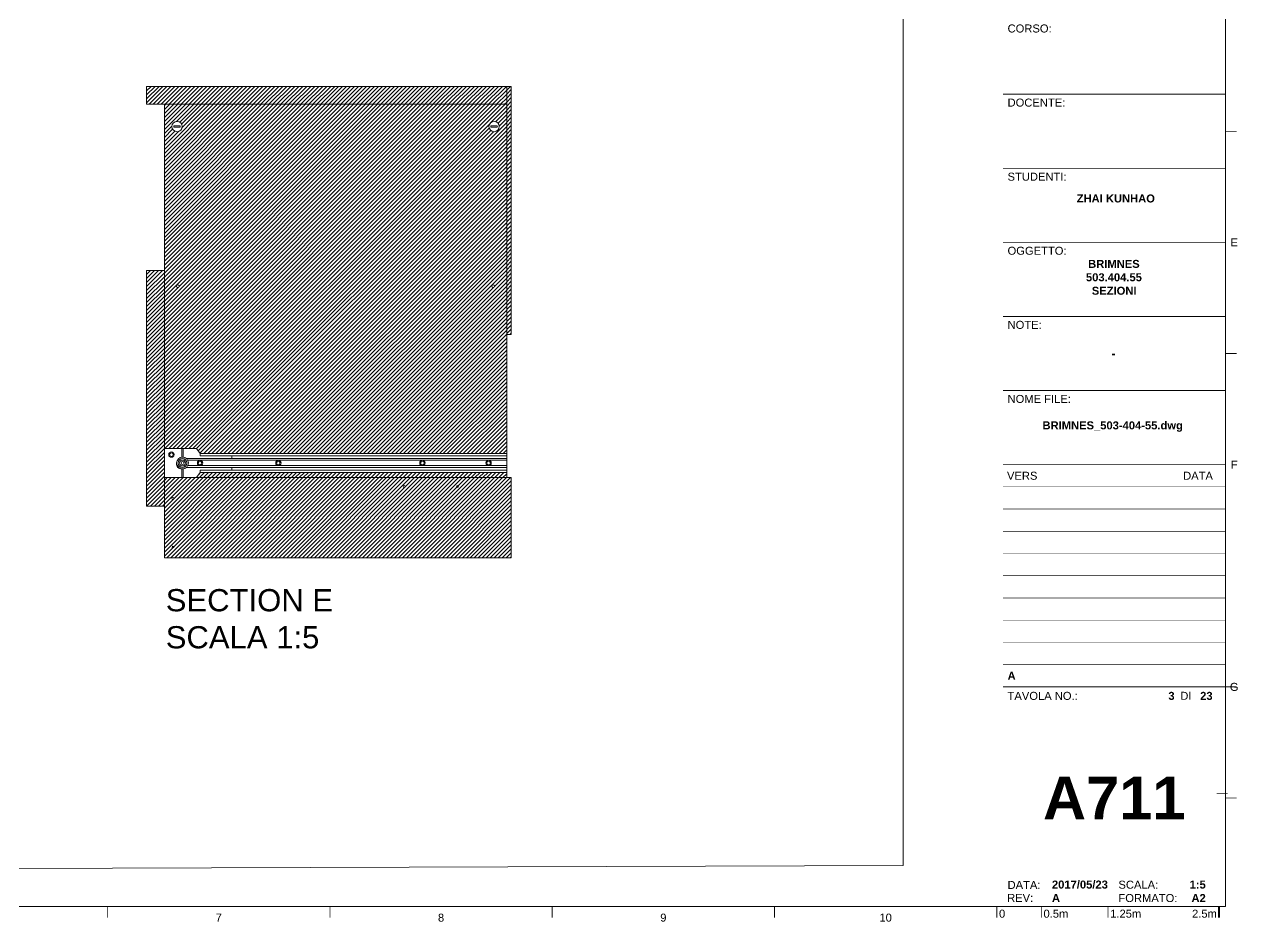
# Paper-space layout 'A711' of a CAD drawing. Header units: centimetres, sheet in millimetres. Extents: x 13 to 578, y 5 to 411.
# Drawn here: x 302.6 to 575.5, y 5 to 206.9 of the extents above; entities that cross this region are included whole.
import ezdxf
from ezdxf.enums import TextEntityAlignment as Align

# ---------------------------------------------------------------- set-up
doc = ezdxf.new("R2010")
doc.units = ezdxf.units.CM
for name, color, linetype, lineweight in [('A-ELEV-MBE', 8, 'Continuous', 9), ('A-FURN', 8, 'Continuous', 18), ('A-SECT-MCUT1', 7, 'Continuous', 13), ('G-ANNO-TEXT', 3, 'Continuous', 18), ('G-ANNO-TTLB', 3, 'Continuous', 18)]:
    doc.layers.add(name, color=color, linetype=linetype, lineweight=lineweight)
doc.layers.add('G-ANNO-NPLT', color=2, linetype='Continuous', lineweight=18, plot=False)
doc.styles.add('ARIAL', font='arial.ttf')
doc.styles.add('ARIAL-BOLD', font='arialbd.ttf')
doc.styles.add('E-ARIAL', font='arial.ttf')
doc.styles.get("Standard").update_dxf_attribs({"font": ''})
doc.styles.get('Standard').set_extended_font_data('@Microsoft YaHei')
pattern_1 = [(45, (-232.1598, 337.31364), (-0.4490128, 0.4490128), [])]

# ---------------------------------------------------------------- blocks, each defined once
blk = doc.blocks.new('666666666666')
at = {"layer": 'A-SECT-MCUT1'}
for p, q in [((6179.4, 260.1), (6175.4, 254.5)), ((6179.4, 260.1), (6215.5, 260.1)), ((6194.5, 250.3), (6194.5, 260.1)), ((6195.8, 250.3), (6195.9, 260.1)), ((6215.5, 260.1), (6215.5, 227.2)), ((5830.5, 249.1), (5830.5, 254.5)), ((6140.4, 254.5), (5830.5, 254.5)), ((5830.5, 251.7), (6140.4, 251.7)), ((5830.5, 249.5), (5830.5, 232.9)), ((6139.8, 248.9), (5830.5, 248.9)), ((6139.8, 246.7), (5830.5, 246.7)), ((6139.8, 251.7), (6139.8, 248.9)), ((6139.8, 248.9), (6191, 248.9)), ((6139.8, 246.7), (6189.2, 246.7)), ((6140.4, 254.5), (6175.4, 254.5)), ((6140.4, 251.7), (6175.4, 251.7)), ((6175.4, 251.7), (6175.4, 254.5)), ((6139.8, 240.7), (5830.5, 240.7)), ((6139.8, 238.5), (5830.5, 238.5)), ((5830.5, 235.7), (6140.4, 235.7)), ((5830.5, 232.9), (6140.4, 232.9)), ((6139.8, 240.7), (6189.2, 240.7)), ((6139.8, 238.5), (6139.8, 235.7)), ((6139.8, 238.5), (6191, 238.5)), ((6140.4, 235.7), (6175.4, 235.7)), ((6175.4, 232.9), (6140.4, 232.9)), ((6175.4, 235.7), (6175.4, 232.9)), ((6179.4, 227.2), (6175.4, 232.9)), ((6194.5, 237.1), (6194.5, 227.2)), ((6195.9, 236.9), (6195.9, 227.2)), ((6179.4, 227.2), (6215.5, 227.2))]:
    blk.add_line(p, q, dxfattribs=at)
for centre, radius in [((5850.9, 243.7), 3), ((5850.9, 243.7), 2), ((5925.3, 243.7), 3), ((5925.3, 243.7), 2), ((6087.3, 243.7), 3), ((6087.3, 243.7), 2), ((6175.4, 243.7), 3), ((6175.4, 243.7), 2), ((6195.1, 243.7), 6.61), ((6195.1, 243.7), 4.96), ((6195.1, 243.7), 3.3), ((6207.6, 253.1), 3), ((6207.6, 253.1), 2), ((6195.1, 243.7), 1.65)]:
    blk.add_circle(centre, radius, dxfattribs=at)
for centre, start, end in [((6195.9, 243), 269.3505, 3.4179), ((6195.9, 242.7), 269.8155, 5.8237)]:
    blk.add_arc(centre, 5.84, start, end, dxfattribs=at)
blk = doc.blocks.new('*U37')
at = {"layer": 'G-ANNO-TTLB'}
for points, const_width in [([(0, -2.5), (0, 0)], 0.18), ([(10, 0), (10, -2.5)], 0.18), ([(25, 0), (25, -2.5)], 0.18), ([(50, 0), (50, -2.5)], 0.48)]:
    blk.add_lwpolyline(points, dxfattribs=dict(at, const_width=const_width))
at = {"layer": 'G-ANNO-TEXT', "style": 'E-ARIAL'}
blk.add_text('0', height=1.8, dxfattribs=at).set_placement((1.2, -0.7), align=Align.TOP_CENTER)
for s, p in [('0.5m', (10.5, -2.5)), ('1.25m', (25.5, -2.5))]:
    blk.add_text(s, height=1.8, dxfattribs=at).set_placement(p)
blk.add_text('2.5m', height=1.8, dxfattribs=at).set_placement((49.5, -2.5), align=Align.RIGHT)
blk = doc.blocks.new('BLOCK_TITLE')
at = {"layer": 'G-ANNO-TTLB'}
for points, const_width in [([(0, 183.33), (-50, 183.33)], 0.18), ([(0, 166.67), (-50, 166.67)], 0.18), ([(-50, 166.67), (0, 166.67)], 0.18), ([(-50, 150), (0, 150)], 0.18), ([(-50, 150), (0, 150)], 0.18), ([(-50, 150), (0, 150)], 0.18), ([(-50, 150), (0, 150)], 0.18), ([(-50, 133.33), (0, 133.33)], 0.18), ([(-50, 116.67), (0, 116.67)], 0.18), ([(-50, 116.67), (0, 116.67)], 0.18), ([(-50, 100), (0, 100)], 0.18), ([(-50, 95), (0, 95)], 0.12), ([(-50, 90), (0, 90)], 0.12), ([(-50, 85), (0, 85)], 0.12), ([(-50, 80), (0, 80)], 0.12), ([(-50, 75), (0, 75)], 0.12), ([(-50, 70), (0, 70)], 0.12), ([(-50, 65), (0, 65)], 0.12), ([(-50, 60), (0, 60)], 0.12), ([(-50, 55), (0, 55)], 0.12), ([(-50, 50), (0, 50)], 0.18), ([(-50, 50), (0, 50)], 0.18)]:
    blk.add_lwpolyline(points, dxfattribs=dict(at, const_width=const_width))
at = {"layer": 'G-ANNO-TTLB', "const_width": 0.18, "flags": 128}
blk.add_lwpolyline([(2.5, 50), (0, 50)], dxfattribs=at)
blk.add_lwpolyline([(2.5, 50), (0, 50)], dxfattribs=at)
at = {"layer": 'G-ANNO-TEXT', "style": 'ARIAL'}
for s, p in [('CORSO:', (-49, 199.02)), ('DOCENTE:', (-49, 182.35)), ('STUDENTI:', (-49, 165.68)), ('OGGETTO:', (-49, 149.02)), ('NOTE:', (-49, 132.35)), ('NOME FILE:', (-49, 115.68)), ('TAVOLA NO.:', (-49, 48.88))]:
    blk.add_text(s, height=1.8, dxfattribs=at).set_placement(p, align=Align.TOP_LEFT)
for s, p in [('VERS', (-49.13, 97.5)), ('DI', (-10.14, 47.99)), ('DATA:', (-49, 5.44)), ('SCALA:', (-24.06, 5.5)), ('REV:', (-49.1, 2.54)), ('FORMATO:', (-24.06, 2.5))]:
    blk.add_text(s, height=1.8, dxfattribs=at).set_placement(p, align=Align.MIDDLE_LEFT)
blk.add_text('DATA', height=1.8, dxfattribs=at).set_placement((-2.81, 97.5), align=Align.MIDDLE_RIGHT)
at = {"layer": 'G-ANNO-TEXT', "style": 'ARIAL-BOLD'}
for tag, p, height in [('PROJECT_TITLE_001', (-41.2, 228.22), 3.6), ('PROJECT_TITLE_002', (-36.08, 222.16), 3.6), ('PROJECT_TITLE_003', (-34.58, 216.1), 3.6), ('STUDENTS_001', (-30.84, 153.05), 1.8), ('DRAWING_TITLE_001', (-32.36, 142.66), 1.8), ('NOTES_001', (-25.17, 124.1), 1.8), ('FILENAME_001', (-39.07, 109.01), 1.8)]:
    blk.add_attdef(tag, p, '', height=height, dxfattribs=at)
at = {"layer": 'G-ANNO-TEXT', "style": 'ARIAL-BOLD', "flags": 2}
for tag, p in [('CLASS_001', (-38.72, 194.27)), ('CLASS_002', (-34.96, 191.24)), ('PROFESSOR_001', (-35.55, 175.36))]:
    blk.add_attdef(tag, p, '', height=1.8, dxfattribs=at)
at = {"layer": 'G-ANNO-TEXT', "style": 'ARIAL-BOLD'}
for tag, p in [('VERSION_9', (-49, 92.5)), ('VERSION_8', (-49, 87.5)), ('VERSION_7', (-49, 82.5)), ('VERSION_6', (-49, 77.5)), ('VERSION_5', (-49, 72.5)), ('VERSION_4', (-49, 67.5)), ('VERSION_3', (-49, 62.5)), ('VERSION_2', (-49, 57.5)), ('VERSION_1', (-49, 52.5)), ('SHEET_TOTAL', (-5.68, 47.98)), ('DATE', (-39.01, 5.53)), ('REV', (-39.01, 2.51))]:
    blk.add_attdef(tag, text='', height=1.8, dxfattribs=at).set_placement(p, align=Align.MIDDLE_LEFT)
for tag, p in [('DATA_9', (-2.81, 92.5)), ('DATA_8', (-2.81, 87.5)), ('DATA_7', (-2.81, 82.5)), ('DATA_6', (-2.81, 77.5)), ('DATA_5', (-2.81, 72.5)), ('DATA_4', (-2.81, 67.5)), ('DATA_3', (-2.81, 62.5)), ('DATA_2', (-2.81, 57.5)), ('DATA_1', (-2.81, 52.5)), ('SHEET_COPY', (-11.42, 47.98)), ('SCALE', (-4.42, 5.53))]:
    blk.add_attdef(tag, text='', height=1.8, dxfattribs=at).set_placement(p, align=Align.MIDDLE_RIGHT)
blk.add_attdef('SHEET', text='', height=9.6, dxfattribs=at).set_placement((-25, 25), align=Align.MIDDLE_CENTER)

psp = doc.layouts.new('A711')

# ---------------------------------------------------------------- hatches: boundary and pattern name
at = {"layer": 'A-ELEV-MBE'}
h = psp.add_hatch(dxfattribs=at)
h.set_pattern_fill('ANSI31', color=256, scale=0.2)
h.set_pattern_definition(pattern_1)
h.paths.add_polyline_path([(411.1, 192.92), (330.1, 192.92), (330.1, 188.92), (411.1, 188.92)])
h = psp.add_hatch(dxfattribs=at)
h.set_pattern_fill('ANSI31', color=256, scale=0.2)
h.set_pattern_definition(pattern_1)
h.paths.add_polyline_path([(412.1, 192.92), (411.1, 192.92), (411.1, 137.12), (412.1, 137.12)])
h = psp.add_hatch(dxfattribs=at)
h.set_pattern_fill('ANSI31', color=256, scale=0.2)
h.paths.add_polyline_path([(334.1, 188.92), (334.1, 151.52), (334.1, 111.49), (341.31, 111.49), (342.12, 110.37), (349.12, 110.37), (411.1, 110.37), (411.1, 137.12), (411.1, 188.92)])
h.paths.add_polyline_path([(336.84, 147.99, -1), (337.44, 147.99, -1)], flags=16)
h.paths.add_polyline_path([(408.36, 147.99, -1), (407.76, 147.99, -1)], flags=16)
h.paths.add_polyline_path([(335.78, 183.91, -1), (338.1, 183.91, -1)], flags=16)
h.paths.add_polyline_path([(337.66, 183.76), (336.22, 183.76, -0.090986), (336.22, 184.08), (337.66, 184.08, -0.096555)], flags=0)
h.paths.add_polyline_path([(407.1, 183.91, -1), (409.42, 183.91, -1)], flags=16)
h.paths.add_polyline_path([(407.54, 183.76, -0.096555), (407.54, 184.08), (408.98, 184.08, -0.090986), (408.98, 183.76)], flags=0)
h = psp.add_hatch(dxfattribs=at)
h.set_pattern_fill('ANSI31', color=256, scale=0.2)
h.set_pattern_definition(pattern_1)
h.paths.add_polyline_path([(334.1, 151.52), (330.1, 151.52), (330.1, 147.52), (330.1, 98.52), (334.1, 98.52)])
h = psp.add_hatch(dxfattribs=at)
h.set_pattern_fill('ANSI31', color=256, scale=0.2)
h.set_pattern_definition([(45, (-405.03394, 344.9292), (-0.4490128, 0.4490128), [])])
h.paths.add_polyline_path([(334.1, 104.92), (334.1, 86.92), (412.1, 86.92), (412.1, 104.92)])
h = psp.add_hatch(dxfattribs=at)
h.set_pattern_fill('ANSI31', color=256, scale=0.2)
h.paths.add_polyline_path([(411.1, 106.05), (349.12, 106.05), (342.12, 106.05), (341.31, 104.92), (411.1, 104.92)])

# ---------------------------------------------------------------- linework, layer by layer
for p, q in [((412.1, 192.92), (330.1, 192.92)), ((330.1, 188.92), (330.1, 192.92)), ((411.1, 137.12), (411.1, 192.92)), ((412.1, 137.12), (412.1, 192.92)), ((330.1, 188.92), (411.1, 188.92)), ((334.1, 188.92), (334.1, 151.52)), ((330.1, 151.52), (330.1, 98.52)), ((330.1, 151.52), (334.1, 151.52)), ((334.1, 86.92), (334.1, 151.52)), ((411.1, 151.52), (411.1, 148.52)), ((411.1, 148.52), (411.1, 148.29)), ((412.1, 137.12), (411.1, 137.12)), ((411.1, 137.12), (411.1, 110.37)), ((334.1, 104.92), (412.1, 104.92)), ((411.1, 106.05), (411.1, 104.92)), ((412.1, 86.92), (412.1, 104.92)), ((330.1, 98.52), (334.1, 98.52)), ((334.1, 86.92), (412.1, 86.92))]:
    psp.add_line(p, q, dxfattribs=at)
at = {"layer": 'A-SECT-MCUT1'}
for p, q in [((337.66, 184.08), (336.22, 184.08)), ((336.22, 183.76), (337.66, 183.76)), ((407.54, 184.08), (408.98, 184.08)), ((408.98, 183.76), (407.54, 183.76))]:
    psp.add_line(p, q, dxfattribs=at)
for centre, radius in [((336.94, 183.91), 1.16), ((408.26, 183.91), 1.16), ((337.14, 147.99), 0.3), ((408.06, 147.99), 0.3), ((388.03, 102.92), 0.23), ((400.03, 102.92), 0.2), ((336.03, 100.22), 0.23), ((336.03, 89.32), 0.2)]:
    psp.add_circle(centre, radius, dxfattribs=at)
for centre, radius, start, end in [((337.1, 183.92), 0.887, 169.6024, 190.3976), ((336.84, 183.92), 0.836, 348.9698, 11.0302), ((408.36, 183.92), 0.836, 168.9698, 191.0302), ((408.11, 183.92), 0.887, 349.6024, 10.3976)]:
    psp.add_arc(centre, radius, start, end, dxfattribs=at)
at = {"layer": 'G-ANNO-NPLT'}
psp.add_lwpolyline([(33.41, 385.01), (500.28, 386.52), (500.28, 17.63), (33.41, 16.11)], close=True, dxfattribs=at)
at = {"layer": 'G-ANNO-TTLB'}
for p, q in [((572.75, 8.43), (572.75, 406.85)), ((15.33, 8.43), (572.75, 8.43))]:
    psp.add_line(p, q, dxfattribs=at)
at = {"layer": 'G-ANNO-TTLB', "const_width": 0.18, "flags": 128}
for points in [[(575.25, 182.85), (572.75, 182.85)], [(575.25, 132.85), (572.75, 132.85)], [(573.26, 33.84), (570.76, 33.84)], [(575.25, 32.85), (572.75, 32.85)], [(321.33, 8.43), (321.33, 5.93)], [(371.33, 8.43), (371.33, 5.93)], [(421.33, 8.43), (421.33, 5.93)], [(471.33, 8.43), (471.33, 5.93)], [(521.33, 8.43), (521.33, 5.93)], [(571.33, 8.43), (571.33, 5.93)]]:
    psp.add_lwpolyline(points, dxfattribs=at)

# ---------------------------------------------------------------- block references
psp.add_blockref('*U37', (521.33, 8.43))
at = {"layer": 'A-FURN', "xscale": -0.2, "yscale": 0.2, "zscale": 0.2}
psp.add_blockref('666666666666', (1577.2, 59.48), dxfattribs=at)

# ---------------------------------------------------------------- texts
at = {"layer": 'G-ANNO-TEXT', "style": 'ARIAL'}
for s, p in [('E', (574.73, 157.85)), ('F', (574.73, 107.85)), ('G', (574.73, 57.85)), ('7', (346.33, 5.94)), ('8', (396.33, 5.94)), ('9', (446.33, 5.94)), ('10', (496.33, 5.94))]:
    psp.add_text(s, height=1.8, dxfattribs=at).set_placement(p, align=Align.MIDDLE_CENTER)
at = {"layer": 'G-ANNO-TEXT', "insert": (334.4, 79.85), "char_height": 5, "attachment_point": 1}
psp.add_mtext_dynamic_manual_height_columns('{\\fArial|b0|i0|c134|p34;SECTION E \\PSCALA 1:5}', width=76.0455, gutter_width=1, heights=[0], dxfattribs=at)

# ---------------------------------------------------------------- next in the draw order: block references
ref = psp.add_blockref('BLOCK_TITLE', (572.75, 7.85))
ref.add_attrib('SHEET_COPY', '3', dxfattribs={"layer": 'G-ANNO-TEXT', "height": 1.8, "style": 'ARIAL-BOLD'}).set_placement((561.32, 55.83), align=Align.MIDDLE_RIGHT)
ref.add_attrib('SHEET_TOTAL', '23', dxfattribs={"layer": 'G-ANNO-TEXT', "height": 1.8, "style": 'ARIAL-BOLD'}).set_placement((567.07, 55.83), align=Align.MIDDLE_LEFT)
ref.add_attrib('SCALE', '1:5', dxfattribs={"layer": 'G-ANNO-TEXT', "height": 1.8, "style": 'ARIAL-BOLD'}).set_placement((568.33, 13.38), align=Align.MIDDLE_RIGHT)
ref.add_attrib('REV', 'A', dxfattribs={"layer": 'G-ANNO-TEXT', "height": 1.8, "style": 'ARIAL-BOLD'}).set_placement((533.73, 10.36), align=Align.MIDDLE_LEFT)
ref.add_attrib('DATE', '2017/05/23', dxfattribs={"layer": 'G-ANNO-TEXT', "height": 1.8, "style": 'ARIAL-BOLD'}).set_placement((533.73, 13.38), align=Align.MIDDLE_LEFT)
ref.add_attrib('SHEET', 'A711', dxfattribs={"layer": 'G-ANNO-TEXT', "height": 9.6, "style": 'ARIAL-BOLD'}).set_placement((547.75, 32.85), align=Align.MIDDLE_CENTER)
ref.add_attrib('VERSION_1', 'A', dxfattribs={"layer": 'G-ANNO-TEXT', "height": 1.8, "style": 'ARIAL-BOLD'}).set_placement((523.75, 60.35), align=Align.MIDDLE_LEFT)
ref.add_attrib('FILENAME_001', 'BRIMNES_503-404-55.dwg', (531.6, 115.78), dxfattribs={"layer": 'G-ANNO-TEXT', "height": 1.8, "style": 'ARIAL-BOLD'})
ref.add_attrib('NOTES_001', '-', (547.16, 131.95), dxfattribs={"layer": 'G-ANNO-TEXT', "height": 1.8, "style": 'ARIAL-BOLD'})
ref.add_attrib('DRAWING_TITLE_001', 'BRIMNES', (541.87, 152.11), dxfattribs={"layer": 'G-ANNO-TEXT', "height": 1.8, "style": 'ARIAL-BOLD'})
ref.add_attrib('STUDENTS_001', 'ZHAI KUNHAO', (539.3, 166.83), dxfattribs={"layer": 'G-ANNO-TEXT', "height": 1.8, "style": 'ARIAL-BOLD'})
ref.add_attrib('A1', 'A2', (565.12, 9.45), dxfattribs={"layer": 'G-ANNO-TEXT', "height": 1.8, "style": 'ARIAL-BOLD'})
ref.add_attrib('DRAWING_TITLE_002', '503.404.55', (541.38, 149.1), dxfattribs={"layer": 'G-ANNO-TEXT', "height": 1.8, "style": 'ARIAL-BOLD'})
ref.add_attrib('DRAWING_TITLE_003', 'SEZIONI', (542.7, 146.07), dxfattribs={"layer": 'G-ANNO-TEXT', "height": 1.8, "style": 'ARIAL-BOLD'})

doc.saveas('drawing.dxf')
